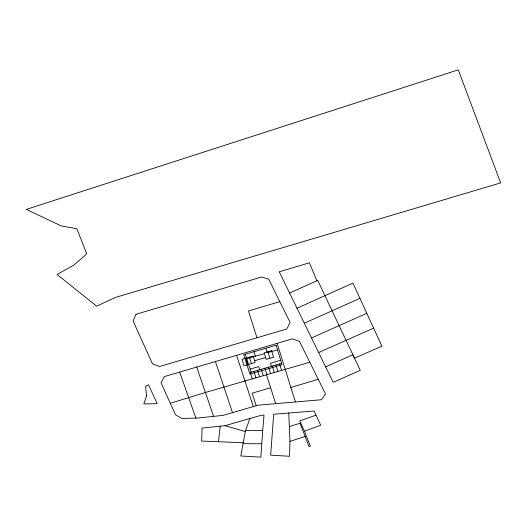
<?xml version="1.0" encoding="UTF-8"?>
<svg xmlns="http://www.w3.org/2000/svg" width="527" height="527" viewBox="0 0 527 527"><rect width="100%" height="100%" fill="white"/><g stroke="black" fill="none" stroke-linecap="round" stroke-linejoin="round"><path stroke-width="0.79" d="M288.783 412.97L289.949 441.389L289.554 456.263L270.661 455.17L273.684 414.255L314.085 410.994L320.693 425.21L304.474 431.244L299.744 420.948L315.844 415.19M262.716 430.592L260.845 457.153L240.767 455.993L245.542 430.506L262.716 430.592L264.001 415.078L261.03 415.329L224.983 425.678L202.098 428.082L201.643 441.053L243.224 442.739M218.481 441.692L220.2 426.178M249.923 418.51L245.167 431.534L224.983 425.678M289.58 293.038L317.702 280.41L360.257 370.31L333.202 382.338L279.205 271.794L309.369 262.835L316.918 280.753M296.997 308.229L352.945 283.098L381.884 346.18L354.5 358.156L352.899 354.75L325.653 366.884M304.316 323.203L359.928 298.322M311.523 337.965L366.812 313.321M318.631 352.523L373.603 328.13M289.949 441.389L305.133 436.475M170.3 403.307L205.444 392.463L309.804 362.233M289.613 426.501L300.067 423.273L309.02 446.6L310.383 446.138L304.474 431.244M277.182 343.354L290.838 387.47L318.249 379.288M279.83 301.668L248.461 310.956L256.972 337.774M270.621 387.767L252.13 393.162L256.214 405.737L258.23 405.151L321.457 399.736L325.502 393.939L299.52 341.456L292.61 338.815L164.332 376.601L161.025 382.8L175.511 414.841L181.775 418.431L197.355 418.069L222.974 415.395L256.214 405.737M246.748 358.735L264.422 353.617M277.538 349.816L267.255 352.794L265.858 348.261M254.574 360.738L265.634 357.537M250.088 369.117L258.698 366.627L259.666 369.717M280.707 360.257L270.463 363.222L271.418 366.311M281.642 363.353L250.253 372.464L252.301 378.893M243.039 443.688L261.642 443.754M179.661 372.088L195.879 418.102M196.696 367.069L213.606 416.37M215.424 361.555L232.493 412.628M236.603 355.317L253.316 406.58M245.292 354.223L251.076 372.2M290.838 387.47L295.482 401.963M266.497 374.776L275.674 403.656M245.707 358.195L247.782 364.704M249.403 357.122L251.465 363.637M253.922 371.403L255.964 377.839M254.007 351.693L255.43 356.219M257.598 370.343L259.62 376.779M264.943 368.215L266.945 374.657M261.267 369.282L263.283 375.718M268.612 367.154L270.608 373.597M267.881 351.772L269.89 358.301M272.288 366.094L274.277 372.543M275.964 365.027L277.94 371.482M279.639 363.966L281.602 370.422M146.565 395.836L143.818 403.913L157.217 403.682L148.542 384.756L145.59 386.508L146.565 395.836M135.999 314.283L133.114 320.983L152.389 363.67L159.431 366.542L286.8 328.98L290.127 322.491L268.717 279.185L261.603 277.011L135.999 314.283M86.527 253.296L85.387 255.167L74.011 265.028L57.087 274.462L96.685 306.207L115.367 297.445L500.65 182.909L458.273 69.847L26.35 209.39L61.284 225.958L76.876 228.725L86.527 253.296M276.161 345.277L243.711 354.678L249.884 374.045L282.064 364.737L276.161 345.277M253.098 356.054L242.012 359.262L244.093 365.771L255.147 362.569L253.098 356.054M271.576 350.699L264.185 352.84L266.207 359.368L273.579 357.234L271.576 350.699"/></g></svg>
